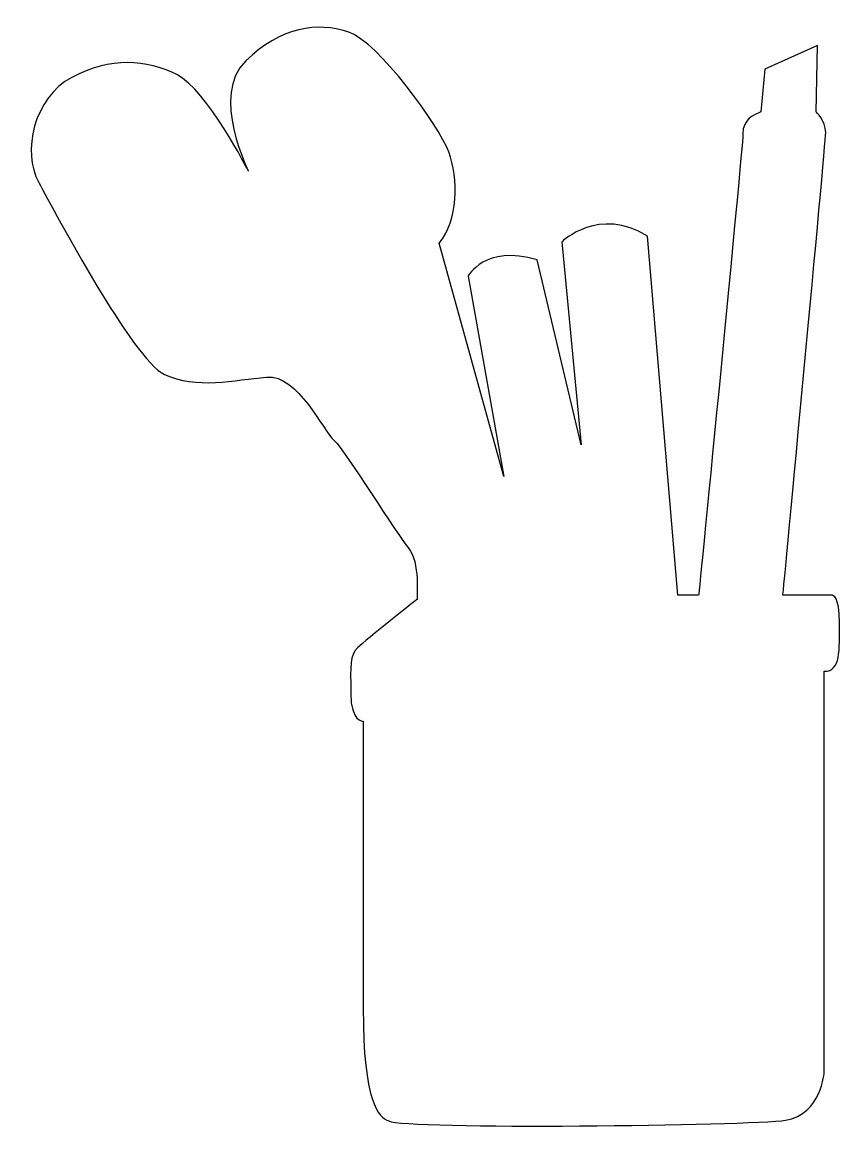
# Model space of a CAD drawing. Header units: centimetres. Extents: x -5.8 to 5.7, y -7.7 to 7.8.
import ezdxf

# ---------------------------------------------------------------- set-up
doc = ezdxf.new("R2010")
doc.units = ezdxf.units.CM
doc.header["$MEASUREMENT"] = 0
doc.layers.add('Camada 1', color=7, linetype='Continuous')

msp = doc.modelspace()

# ---------------------------------------------------------------- linework, layer by layer
at = {"layer": 'Camada 1'}
msp.add_open_spline([(5.4417, -1.32319), (5.4417, -1.32319), (5.4417, -6.92535), (5.4417, -6.92535), (5.4417, -6.92535), (5.4417, -6.92535), (5.40299, -7.52431), (4.90081, -7.60149), (4.90081, -7.60149), (4.39845, -7.67875), (-0.43102, -7.73677), (-0.65311, -7.6112), (-0.65311, -7.6112), (-0.79794, -7.56283), (-1.01046, -7.35029), (-1.01046, -6.03666), (-1.01046, -6.03666), (-1.01046, -4.72303), (-1.01046, -2.01859), (-1.01046, -2.01859), (-1.01046, -2.01859), (-1.01046, -2.01859), (-1.18429, -2.0379), (-1.18429, -1.63222), (-1.18429, -1.63222), (-1.18429, -1.22661), (-1.20368, -1.11062), (-1.08772, -0.99473), (-1.08772, -0.99473), (-0.97175, -0.87882), (-0.25703, -0.31859), (-0.25703, -0.31859), (-0.25703, -0.31859), (-0.25703, -0.31859), (-0.21837, 0.22224), (-0.37294, 0.39613), (-0.37294, 0.39613), (-0.52756, 0.57009), (-1.2616, 1.76773), (-1.41617, 1.90296), (-1.41617, 1.90296), (-1.57079, 2.03819), (-1.91848, 2.83027), (-2.36274, 2.79156), (-2.36274, 2.79156), (-2.80708, 2.75298), (-3.34792, 2.61776), (-3.79234, 2.83035), (-3.79234, 2.83035), (-4.2366, 3.04268), (-5.31843, 5.09042), (-5.55021, 5.51542), (-5.55021, 5.51542), (-5.78201, 5.9405), (-5.62752, 6.69387), (-5.08655, 6.98365), (-5.08655, 6.98365), (-4.54577, 7.27332), (-4.04338, 7.23471), (-3.61851, 7.02223), (-3.61851, 7.02223), (-3.19351, 6.80977), (-2.61402, 5.66997), (-2.61402, 5.66997), (-2.61402, 5.66997), (-2.61402, 5.66997), (-3.15485, 6.73259), (-2.6526, 7.21551), (-2.6526, 7.21551), (-2.15042, 7.69843), (-1.64816, 7.75642), (-1.22308, 7.62114), (-1.22308, 7.62114), (-0.79808, 7.48586), (0.05189, 6.30754), (0.18723, 5.94056), (0.18723, 5.94056), (0.32238, 5.57342), (0.32233, 4.97459), (0.0519, 4.66556), (0.0519, 4.66556), (0.0519, 4.66556), (0.95987, 1.40071), (0.95987, 1.40071), (0.95987, 1.40071), (0.95987, 1.40071), (0.45758, 4.20196), (0.45758, 4.20196), (0.45758, 4.20196), (0.45758, 4.20196), (0.68938, 4.64625), (1.42349, 4.43376), (1.42349, 4.43376), (1.42349, 4.43376), (2.04177, 1.84513), (2.04177, 1.84513), (2.04177, 1.84513), (2.04177, 1.84513), (1.77118, 4.6849), (1.77118, 4.6849), (1.77118, 4.6849), (1.77118, 4.6849), (2.29275, 5.18713), (2.969, 4.76208), (2.969, 4.76208), (2.969, 4.76208), (3.39395, -0.26051), (3.39395, -0.26051), (3.39395, -0.26051), (3.39395, -0.26051), (3.68367, -0.26052), (3.68367, -0.26052), (3.68367, -0.26052), (3.68367, -0.26052), (4.30195, 5.97918), (4.30195, 6.19164), (4.30195, 6.19164), (4.30195, 6.40418), (4.45644, 6.46215), (4.55301, 6.50075), (4.55301, 6.50075), (4.55301, 6.50075), (4.6109, 7.09963), (4.6109, 7.09963), (4.6109, 7.09963), (4.6109, 7.09963), (5.34509, 7.428), (5.34509, 7.428), (5.34509, 7.428), (5.34509, 7.428), (5.3257, 6.50074), (5.3257, 6.50074), (5.3257, 6.50074), (5.3257, 6.50074), (5.46098, 6.38485), (5.46098, 6.21097), (5.46098, 6.21097), (5.46098, 6.03717), (4.8621, -0.26053), (4.8621, -0.26053), (4.8621, -0.26053), (4.8621, -0.26053), (5.55748, -0.26052), (5.55748, -0.26052), (5.55748, -0.26052), (5.55748, -0.26052), (5.65405, -0.26052), (5.65405, -0.64694), (5.65405, -0.64694), (5.65416, -1.03342), (5.67337, -1.32319), (5.4417, -1.32319)], degree=3, knots=[0, 0, 0, 0, 0.02564103, 0.02564103, 0.02564103, 0.02564103, 0.05128205, 0.05128205, 0.05128205, 0.05128205, 0.07692308, 0.07692308, 0.07692308, 0.07692308, 0.1025641, 0.1025641, 0.1025641, 0.1025641, 0.12820513, 0.12820513, 0.12820513, 0.12820513, 0.15384615, 0.15384615, 0.15384615, 0.15384615, 0.17948718, 0.17948718, 0.17948718, 0.17948718, 0.20512821, 0.20512821, 0.20512821, 0.20512821, 0.23076923, 0.23076923, 0.23076923, 0.23076923, 0.25641026, 0.25641026, 0.25641026, 0.25641026, 0.28205128, 0.28205128, 0.28205128, 0.28205128, 0.30769231, 0.30769231, 0.30769231, 0.30769231, 0.33333333, 0.33333333, 0.33333333, 0.33333333, 0.35897436, 0.35897436, 0.35897436, 0.35897436, 0.38461538, 0.38461538, 0.38461538, 0.38461538, 0.41025641, 0.41025641, 0.41025641, 0.41025641, 0.43589744, 0.43589744, 0.43589744, 0.43589744, 0.46153846, 0.46153846, 0.46153846, 0.46153846, 0.48717949, 0.48717949, 0.48717949, 0.48717949, 0.51282051, 0.51282051, 0.51282051, 0.51282051, 0.53846154, 0.53846154, 0.53846154, 0.53846154, 0.56410256, 0.56410256, 0.56410256, 0.56410256, 0.58974359, 0.58974359, 0.58974359, 0.58974359, 0.61538462, 0.61538462, 0.61538462, 0.61538462, 0.64102564, 0.64102564, 0.64102564, 0.64102564, 0.66666667, 0.66666667, 0.66666667, 0.66666667, 0.69230769, 0.69230769, 0.69230769, 0.69230769, 0.71794872, 0.71794872, 0.71794872, 0.71794872, 0.74358974, 0.74358974, 0.74358974, 0.74358974, 0.76923077, 0.76923077, 0.76923077, 0.76923077, 0.79487179, 0.79487179, 0.79487179, 0.79487179, 0.82051282, 0.82051282, 0.82051282, 0.82051282, 0.84615385, 0.84615385, 0.84615385, 0.84615385, 0.87179487, 0.87179487, 0.87179487, 0.87179487, 0.8974359, 0.8974359, 0.8974359, 0.8974359, 0.92307692, 0.92307692, 0.92307692, 0.92307692, 0.94871795, 0.94871795, 0.94871795, 0.94871795, 1, 1, 1, 1], dxfattribs=at)

doc.saveas('drawing.dxf')
